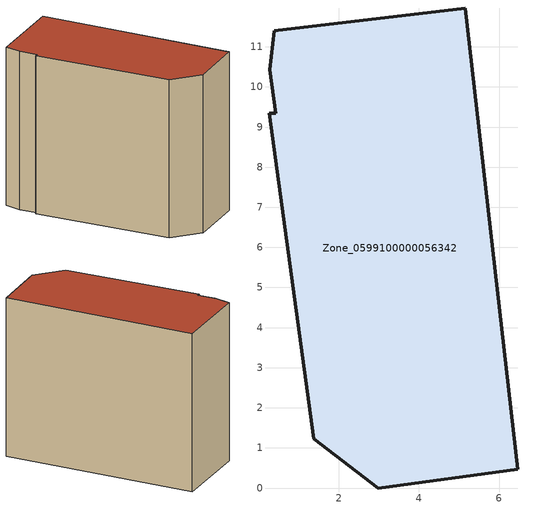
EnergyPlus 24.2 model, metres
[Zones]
Zone_0599100000056342
 floor ground (C_G): 0.28,10.43 0.39,11.4 5.16,11.97 6.46,0.46 2.99,0 1.37,1.23 0.27,9.34 0.42,9.34 z0
 wall outside (C_F): 2.99,0 6.46,0.46 5.16,11.97 0.39,11.4 0.28,10.43 0.42,9.34 0.27,9.34 1.37,1.23 2.99,0 z0:9.66
 roof outside (C_R): 0.39,11.4 0.28,10.43 0.42,9.34 0.27,9.34 1.37,1.23 2.99,0 6.46,0.46 5.16,11.97 z9.66
[BUILDING]
Pand.0599100000056342: North Axis=0; Terrain=City; Loads Convergence Tolerance Value=0.04; Temperature Convergence Tolerance Value=0.4; Solar Distribution=FullExterior; Maximum Number of Warmup Days=25; Minimum Number of Warmup Days=1
[Site:Location]
Rotterdam.The.Hague.AP_ZH_NLD Design_Conditions: Latitude=51.96; Longitude=4.45; Time Zone=1; Elevation=-4.5
[SITE:GROUNDTEMPERATURE:BUILDINGSURFACE]
18, 18, 18, 18, 18, 18, 18, 18, 18, 18, 18, 18
[MATERIAL] Thermal Absorptance=0.9; Solar Absorptance=0.7; Visible Absorptance=0.7
Name | Roughness | Thickness | Conductivity | Density | Specific Heat
G.TC.1946 | MediumSmooth | 0.15 | 1 | 540 | 1210
F.TC.1946 | Rough | 0.3 | 0.857143 | 1920 | 840
R.TC.1946 | MediumRough | 0.2 | 0.909091 | 1500 | 1000
[CONSTRUCTION]
C_G: G.TC.1946
C_F: F.TC.1946
C_R: R.TC.1946
[ZONE]
Zone_0599100000056342: Type=1; Multiplier=1; Ceiling Height=Autocalculate; Volume=Autocalculate; Floor Area=autocalculate; Part of Total Floor Area=Yes
[ZONEINFILTRATION:DESIGNFLOWRATE]
Infil_Zone_0599100000056342: Zone or ZoneList or Space or SpaceList=Zone_0599100000056342; Schedule=AlwaysOn; Design Flow Rate Calculation Method=Flow/Area; Flow Rate per Floor Area=0.003; Constant Term Coefficient=1; Temperature Term Coefficient=0; Velocity Term Coefficient=0; Velocity Squared Term Coefficient=0
[HVACTEMPLATE:ZONE:IDEALLOADSAIRSYSTEM]
Zone_0599100000056342: Maximum Heating Supply Air Temperature=50; Minimum Cooling Supply Air Temperature=13; Maximum Heating Supply Air Humidity Ratio=0.0156; Minimum Cooling Supply Air Humidity Ratio=0.0077; Heating Limit=NoLimit; Cooling Limit=NoLimit; Dehumidification Control Type=ConstantSensibleHeatRatio; Cooling Sensible Heat Ratio=0.7; Dehumidification Setpoint=60; Humidification Control Type=None; Humidification Setpoint=30; Outdoor Air Method=None; Outdoor Air Flow Rate per Person=0.00944; Outdoor Air Flow Rate per Zone Floor Area=0; Outdoor Air Flow Rate per Zone=0; Demand Controlled Ventilation Type=None; Outdoor Air Economizer Type=NoEconomizer; Heat Recovery Type=None; Sensible Heat Recovery Effectiveness=0.7; Latent Heat Recovery Effectiveness=0.65
[ZONECONTROL:THERMOSTAT]
ThermostatControl_Zone_0599100000056342: Zone or ZoneList=Zone_0599100000056342; Control Type Schedule=DualSetpointControlType; Control 1=Thermostat_Zone_0599100000056342; Temperature Difference Between Cutout And Setpoint=0
[THERMOSTATSETPOINT:DUALSETPOINT]
Thermostat_Zone_0599100000056342: Heating Setpoint Temperature Schedule=HeatingSetpoint_Zone_0599100000056342; Cooling Setpoint Temperature Schedule=CoolingSetpoint_Zone_0599100000056342
[SCHEDULE:COMPACT]
HeatingSetpoint_Zone_0599100000056342: Through: 12/31, For: AllDays, Until: 24:00, 21
CoolingSetpoint_Zone_0599100000056342: Through: 12/31, For: AllDays, Until: 24:00, 24
DualSetpointControlType: Through: 12/31, For: AllDays, Until: 24:00, 4
AlwaysOn: Through: 12/31, For: AllDays, Until: 24:00, 1
